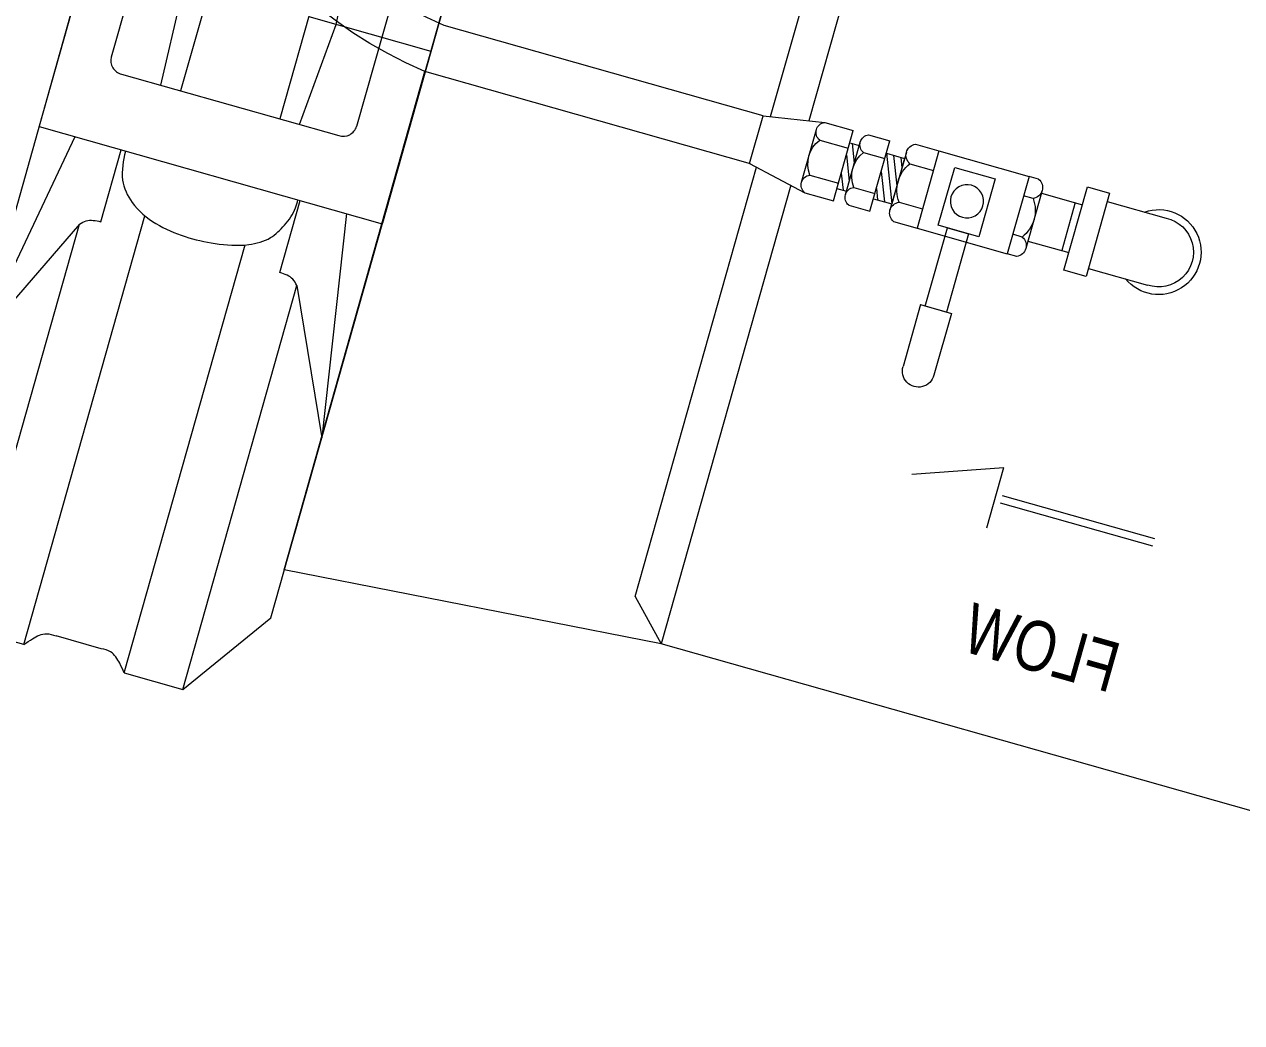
# Model space of a CAD drawing. Header units: inches. Extents: x 0 to 766, y -245 to 236.
# Drawn here: x 56.3222 to 56.4984, y -194.9687 to -194.8243 of the extents above; entities that cross this region are included whole.
import ezdxf

# ---------------------------------------------------------------- set-up
doc = ezdxf.new("R2010")
doc.units = ezdxf.units.IN
doc.header["$MEASUREMENT"] = 0
doc.linetypes.add('SLD-Continua', pattern=[0])
for name, color, linetype, lineweight in [('000 SOS 911 - ACCES. ACI', 125, 'Continuous', 0), ('000 SOS 911 - ACCESORIOS ACI', 3, 'Continuous', 20), ('000 SOS 911 TEXTOS ACI', 7, 'Continuous', 9), ('000 SOS 911 TUBERIA', 30, 'Continuous', 20), ('000 SOS 911 TUBERIA ACI', 1, 'Continuous', 25)]:
    doc.layers.add(name, color=color, linetype=linetype, lineweight=lineweight)
doc.styles.add('ARIAL', font='arial.ttf')
doc.styles.add('PIPE', font='ARIALN.TTF', dxfattribs={"width": 0.8})

# ---------------------------------------------------------------- blocks, each defined once
blk = doc.blocks.new('SOS 911 Acople')
at = {"layer": '000 SOS 911 TUBERIA', "linetype": 'Continuous'}
for p, q in [((-0.1298529879422858, -0.012444032356143), (-0.1121672452427447, 0)), ((-0.1121672452427447, 0), (0.03403950831852853, 0)), ((-0.04989230574574322, -0.012444032356143), (-0.07654280634596944, 0)), ((-0.03413330612238497, -0.00704655796289444), (-0.07654280634596944, 0)), ((-0.03413330612238497, 0), (-0.03413330612238497, -0.06794237159192562)), ((0.1121672452427447, 0), (-0.03403950890060514, 0)), ((0, -0.02408778481185436), (0, 0)), ((0.03413330612238497, 0), (0.03413330612238497, -0.06794237159192562)), ((0.03413330612238497, -0.00704655796289444), (0.07654280634596944, 0)), ((0.04989230574574322, -0.012444032356143), (0.07654280634596944, 0)), ((0.1298529879422858, -0.012444032356143), (0.1121672452427447, 0)), ((0.01762642047833651, -0.009626243263483047), (-0.01762642047833651, -0.009626243263483047)), ((-0.1298529879422858, -0.02401186525821686), (-0.1298529879422858, -0.012444032356143)), ((-0.1298529879422858, -0.012444032356143), (-0.04989230574574322, -0.012444032356143)), ((-0.02023848460521549, -0.01237427070736885), (-0.02023848460521549, -0.05544336326420307)), ((0.02023848448880017, -0.01237427070736885), (0.02023848448880017, -0.05544336326420307)), ((0.1298529879422858, -0.012444032356143), (0.04989230574574322, -0.012444032356143)), ((0.1298529879422858, -0.02401186525821686), (0.1298529879422858, -0.012444032356143)), ((-0.04835841490421444, -0.01624399051070213), (-0.03413330612238497, -0.01624645479023457)), ((0.04969363426789641, -0.01624645479023457), (0.03629806602839381, -0.01624645479023457)), ((-0.02023848460521549, -0.02020060643553734), (-0.0001092336606234312, -0.01919126696884632)), ((-0.0001092336606234312, -0.01919126696884632), (0.02023848448880017, -0.02010910585522652)), ((-0.1298529879422858, -0.02401186525821686), (-0.04497951129451394, -0.02401186525821686)), ((0.02023848448880017, -0.02408778481185436), (-0.02023848460521549, -0.02408778481185436)), ((0.008502419921569526, -0.02408778481185436), (0.008502419921569526, -0.04372984915971756)), ((0.009788932744413614, -0.02408778481185436), (0.01361221505794674, -0.04372984915971756)), ((0.01245168619789183, -0.02408778481185436), (0.01607680763117969, -0.04372984915971756)), ((0.01516457495745271, -0.02408778481185436), (0.01893119106534868, -0.04372984915971756)), ((0.01734216464683414, -0.02408778481185436), (0.02023848448880017, -0.03858864679932594)), ((0.04969363426789641, -0.02490891702473164), (0.03629806602839381, -0.02490891702473164)), ((0.04993774159811437, -0.02471447363495827), (0.05011754087172449, -0.02563819289207458)), ((0.1298529879422858, -0.02401186525821686), (0.0506302104331553, -0.02401186525821686)), ((0.05246373370755464, -0.02401186525821686), (0.05628701590467244, -0.0436539314687252)), ((0.05512648704461753, -0.02401186525821686), (0.05875160859432071, -0.0436539314687252)), ((0.05783937592059374, -0.02401186525821686), (0.06160599191207439, -0.0436539314687252)), ((0.06015342648606747, -0.02401186525821686), (0.06397670821752399, -0.0436539314687252)), ((0.06281617993954569, -0.02401186525821686), (0.06644130148924887, -0.0436539314687252)), ((0.0655290688155219, -0.02401186525821686), (0.06929568469058722, -0.0436539314687252)), ((0.06770665827207267, -0.02401186525821686), (0.07018077466636896, -0.03639890253543854)), ((0.07018077466636896, -0.02401186525821686), (0.07018077466636896, -0.04393050633370876)), ((-0.1265876331599429, -0.03845322132110596), (-0.1265876331599429, -0.02948915027081966)), ((0.1265876325778663, -0.03845322132110596), (0.1265876325778663, -0.02948915027081966)), ((0.008502419921569526, -0.03117292188107967), (0.01092646887991577, -0.04372984915971756)), ((0.05213519569952041, -0.03600386716425419), (0.05362426256760955, -0.0436539314687252)), ((-0.1298529879422858, -0.04393050633370876), (-0.1298529879422858, -0.05549833923578262)), ((-0.1298529879422858, -0.04393050633370876), (-0.04512835608329624, -0.04393050633370876)), ((0.02023848448880017, -0.04372984915971756), (-0.02023848460521549, -0.04372984915971756)), ((0, -0.04372984915971756), (0, -0.06794237159192562)), ((0.04969363426789641, -0.04303345456719398), (0.03629806602839381, -0.04303345456719398)), ((0.1298529879422858, -0.04393050633370876), (0.0506302104331553, -0.04393050633370876)), ((0.1298529879422858, -0.04393050633370876), (0.1298529879422858, -0.05549833923578262)), ((-0.02023848460521549, -0.04766764864325523), (0, -0.04917558096349239)), ((0, -0.04917558096349239), (0.02023848448880017, -0.04777530208230019)), ((-0.04835841490421444, -0.05169838108122349), (-0.03413330612238497, -0.05169591680169106)), ((0.04969363426789641, -0.05169591680169106), (0.03629806602839381, -0.05169591680169106)), ((-0.1298529879422858, -0.05549833923578262), (-0.1121672452427447, -0.06794237159192562)), ((-0.1298529879422858, -0.05549833923578262), (-0.04989230574574322, -0.05549833923578262)), ((-0.04989230574574322, -0.05549833923578262), (-0.07654280634596944, -0.06794237159192562)), ((0.1298529879422858, -0.05549833923578262), (0.04989230574574322, -0.05549833923578262)), ((0.04989230574574322, -0.05549833923578262), (0.07654280634596944, -0.06794237159192562)), ((0.1298529879422858, -0.05549833923578262), (0.1121672452427447, -0.06794237159192562)), ((0.01762642047833651, -0.05819139070808887), (-0.01762642047833651, -0.05819139070808887)), ((-0.03413330612238497, -0.06089581549167633), (-0.07654280634596944, -0.06794237159192562)), ((0.03413330612238497, -0.06089581549167633), (0.07654280634596944, -0.06794237159192562)), ((-0.1121672452427447, -0.06794237159192562), (0.03403950831852853, -0.06794237159192562)), ((0.09545867214910686, -0.06794237159192562), (-0.09545867261476815, -0.06794237159192562)), ((-0.06105379748623818, -0.06794237159192562), (0.06105379748623818, -0.06794237159192562)), ((0.1121672452427447, -0.06794237159192562), (-0.03403950890060514, -0.06794237159192562))]:
    blk.add_line(p, q, dxfattribs=at)
for centre, radius, start, end in [((-0.01757074019405991, -0.01229459792375565), 0.002668934040082338, 91.19541037805496, 181.7106491909971), ((0.01757074019405991, -0.01229459792375565), 0.002668934040082338, 358.2893508090028, 88.80458962194506), ((0.03954862954560667, -0.0205776859074831), 0.00541532352353786, 126.8880121082305, 233.1119878917695), ((0.04644307063426822, -0.0205776859074831), 0.00541532352353786, 306.8880121082305, 53.1119878917695), ((0.05418423633091152, -0.03397118672728539), 0.0200509300802738, 153.130333664081, 206.869666335919), ((0.03494247864000499, -0.03397118672728539), 0.01731246090936202, 328.4358066204804, 31.56419337951955), ((0.03954862954560667, -0.04736468568444252), 0.00541532352353786, 126.8880121082305, 233.1119878917695), ((0.04644307063426822, -0.04736468568444252), 0.00541532352353786, 306.8880121082305, 53.1119878917695), ((-0.01757074019405991, -0.05552303604781628), 0.002668934040082338, 178.2893508090028, 268.8045896219451), ((0.01757074019405991, -0.05552303604781628), 0.002668934040082338, 271.195410378055, 1.710649190997157)]:
    blk.add_arc(centre, radius, start, end, dxfattribs=at)
for points, knots in [([(-0.04989230574574322, -0.012444032356143), (-0.04954593873117119, -0.01277336850762367), (-0.04850075708236545, -0.01376715674996376), (-0.04841545107774436, -0.01525153033435345), (-0.04835841490421444, -0.01624399051070213)], [0, 0, 0, 0, 0.0009696573335736, 0.0029259951479319, 0.0029259951479319, 0.0029259951479319, 0.0029259951479319]), ([(0.04989230574574322, -0.012444032356143), (0.04954593873117119, -0.01277336850762367), (0.04850075650028884, -0.01376715674996376), (0.04841545107774436, -0.01525153033435345), (0.04835841502062976, -0.01624399051070213)], [0, 0, 0, 0, 0.0009696573335736, 0.0029259951479319, 0.0029259951479319, 0.0029259951479319, 0.0029259951479319]), ([(-0.03413330612238497, -0.01708303205668926), (-0.03602297301404178, -0.01721315085887909), (-0.03949325636494905, -0.01745210960507393), (-0.04385908169206232, -0.02113009802997112), (-0.04609187063761055, -0.02639933489263058), (-0.04689749551471323, -0.03238531015813351), (-0.04656161624006927, -0.0385265089571476), (-0.04543334746267647, -0.04398566856980324), (-0.04290645790752023, -0.04826917126774788), (-0.03939219552557915, -0.05021076090633869), (-0.03650282986927778, -0.05132995918393135), (-0.03465609031263739, -0.05125904642045498), (-0.03413330612238497, -0.05123897269368172)], [0, 0, 0, 0, 0.0038419458992194, 0.0070555507413134, 0.0112532790334488, 0.0154705843184527, 0.0195311179636959, 0.0239903920565881, 0.0270000561067109, 0.0294633729161769, 0.0322036195170776, 0.0332856486347745, 0.0332856486347745, 0.0332856486347745, 0.0332856486347745]), ([(-0.1298529879422858, -0.02401186525821686), (-0.1293391386279836, -0.02444347180426121), (-0.1281205728882924, -0.02546700276434422), (-0.1264810627326369, -0.02725101821124554), (-0.1265571865951642, -0.02884973771870136), (-0.1265876331599429, -0.02948915027081966)], [0, 0, 0, 0, 0.0014132095522861, 0.0033513506183811, 0.0046431937077775, 0.0046431937077775, 0.0046431937077775, 0.0046431937077775]), ([(0.1298529879422858, -0.02401186525821686), (0.1293391386279836, -0.02444347180426121), (0.1281205730047077, -0.02546700276434422), (0.1264810627326369, -0.02725101821124554), (0.1265571865951642, -0.02884973771870136), (0.1265876325778663, -0.02948915027081966)], [0, 0, 0, 0, 0.0014132095522861, 0.0033513506183811, 0.0046431937077775, 0.0046431937077775, 0.0046431937077775, 0.0046431937077775]), ([(-0.1298529879422858, -0.04393050633370876), (-0.1293391386279836, -0.04349889978766441), (-0.1281205728882924, -0.04247536882758141), (-0.1264810627326369, -0.04069135338068008), (-0.1265571865951642, -0.03909263387322426), (-0.1265876331599429, -0.03845322132110596)], [0, 0, 0, 0, 0.0014132095522861, 0.0033513506183811, 0.0046431937077775, 0.0046431937077775, 0.0046431937077775, 0.0046431937077775]), ([(0.1298529879422858, -0.04393050633370876), (0.1293391386279836, -0.04349889978766441), (0.1281205730047077, -0.04247536882758141), (0.1264810627326369, -0.04069135338068008), (0.1265571865951642, -0.03909263387322426), (0.1265876325778663, -0.03845322132110596)], [0, 0, 0, 0, 0.0014132095522861, 0.0033513506183811, 0.0046431937077775, 0.0046431937077775, 0.0046431937077775, 0.0046431937077775]), ([(-0.04989230574574322, -0.05549833923578262), (-0.04954593873117119, -0.05516900308430195), (-0.04850075708236545, -0.05417521484196186), (-0.04841545107774436, -0.05269084125757217), (-0.04835841490421444, -0.05169838108122349)], [0, 0, 0, 0, 0.0009696573335736, 0.0029259951478764, 0.0029259951478764, 0.0029259951478764, 0.0029259951478764]), ([(0.04989230574574322, -0.05549833923578262), (0.04954593873117119, -0.05516900308430195), (0.04850075650028884, -0.05417521484196186), (0.04841545107774436, -0.05269084125757217), (0.04835841502062976, -0.05169838108122349)], [0, 0, 0, 0, 0.0009696573335736, 0.0029259951478764, 0.0029259951478764, 0.0029259951478764, 0.0029259951478764])]:
    blk.add_open_spline(points, degree=3, knots=knots, dxfattribs=at)
blk = doc.blocks.new('Acople Bomba ACI')
at = {"layer": '000 SOS 911 TUBERIA', "linetype": 'SLD-Continua', "xscale": 0.7909611757049978, "yscale": 0.7909611757049978, "zscale": 0.7909611757049978, "rotation": 89.99999999999999}
blk.add_blockref('SOS 911 Acople', (0, 0), dxfattribs=at)
blk = doc.blocks.new('000 SOS911 - MEDIDOR DE CAUDAL')
at = {"layer": '000 SOS 911 - ACCES. ACI'}
for p, q in [((2233.690372176797, 2387.514309719655, 6.180562451e-07), (2233.690372176797, 2387.446090130586, 6.180562451e-07)), ((2233.690372176564, 2387.514309719655, 6.180562451e-07), (2233.690372176564, 2387.446090130586, 6.180562451e-07)), ((2233.684884785304, 2387.445155570734, 6.180562451e-07), (2233.684884785304, 2387.508716306168, 6.180562451e-07)), ((2233.684884785304, 2387.445155570734, 6.180562451e-07), (2233.684884785304, 2387.508716306168, 6.180562451e-07)), ((2233.731755056747, 2387.447833352241, 6.180562451e-07), (2233.735090360956, 2387.447833352241, 6.180562451e-07)), ((2233.731755056747, 2387.435302114564, 6.180562451e-07), (2233.731755056747, 2387.447833352241, 6.180562451e-07)), ((2233.731755056514, 2387.447833352241, 6.180562451e-07), (2233.735090360956, 2387.447833352241, 6.180562451e-07)), ((2233.731755056514, 2387.435302114564, 6.180562451e-07), (2233.731755056514, 2387.447833352241, 6.180562451e-07)), ((2233.735090360956, 2387.447833352241, 6.180562451e-07), (2233.735090360956, 2387.435302114564, 6.180562451e-07)), ((2233.735090360956, 2387.447833352241, 6.180562451e-07), (2233.735090360956, 2387.435302114564, 6.180562451e-07)), ((2233.683811611824, 2387.444972798678, 6.180562451e-07), (2233.692632689818, 2387.446475118849, 6.180562451e-07)), ((2233.683811611824, 2387.444972798678, 6.180562451e-07), (2233.692632689818, 2387.446475118849, 6.180562451e-07)), ((2233.692632689818, 2387.446475118849, 6.180562451e-07), (2233.696938757764, 2387.446475118849, 6.180562451e-07)), ((2233.692632689818, 2387.446475118849, 6.180562451e-07), (2233.696938757764, 2387.446475118849, 6.180562451e-07)), ((2233.696938757764, 2387.435904071185, 6.180562451e-07), (2233.696938757764, 2387.446475118849, 6.180562451e-07)), ((2233.696938757764, 2387.43590407491, 6.180562451e-07), (2233.696938757764, 2387.446475118849, 6.180562451e-07)), ((2233.699238832204, 2387.446475118849, 6.180562451e-07), (2233.702435053515, 2387.446475118849, 6.180562451e-07)), ((2233.699238832204, 2387.446475118849, 6.180562451e-07), (2233.702435053515, 2387.446475118849, 6.180562451e-07)), ((2233.702435053515, 2387.435904071185, 6.180562451e-07), (2233.702435053515, 2387.446475118849, 6.180562451e-07)), ((2233.702435053515, 2387.43590407491, 6.180562451e-07), (2233.702435053515, 2387.446475118849, 6.180562451e-07)), ((2233.706136427333, 2387.44700367235, 6.180562451e-07), (2233.709652270752, 2387.44700367235, 6.180562451e-07)), ((2233.706136427333, 2387.44700367235, 6.180562451e-07), (2233.709652270752, 2387.44700367235, 6.180562451e-07)), ((2233.709652270752, 2387.44700367235, 6.180562451e-07), (2233.709652270752, 2387.435375523272, 6.180562451e-07)), ((2233.709652270752, 2387.44700367235, 6.180562451e-07), (2233.723213663071, 2387.44700367235, 6.180562451e-07)), ((2233.709652270752, 2387.44700367235, 6.180562451e-07), (2233.709652270752, 2387.435375523272, 6.180562451e-07)), ((2233.709652270752, 2387.44700367235, 6.180562451e-07), (2233.723213663071, 2387.44700367235, 6.180562451e-07)), ((2233.724640757756, 2387.44700367235, 6.180562451e-07), (2233.723213663071, 2387.44700367235, 6.180562451e-07)), ((2233.723213663071, 2387.44700367235, 6.180562451e-07), (2233.723213663071, 2387.435375523272, 6.180562451e-07)), ((2233.724640757756, 2387.44700367235, 6.180562451e-07), (2233.723213663071, 2387.44700367235, 6.180562451e-07)), ((2233.723213663071, 2387.44700367235, 6.180562451e-07), (2233.723213663071, 2387.435375523272, 6.180562451e-07)), ((2233.735090360956, 2387.446590867344, 6.180562451e-07), (2233.743962508373, 2387.446590867344, 6.180562451e-07)), ((2233.735090360956, 2387.446590867344, 6.180562451e-07), (2233.743962508373, 2387.446590867344, 6.180562451e-07)), ((2233.683811611824, 2387.437780065912, 6.180562451e-07), (2233.683811611824, 2387.444972798678, 6.180562451e-07)), ((2233.683811611824, 2387.437780065912, 6.180562451e-07), (2233.683811611824, 2387.444972798678, 6.180562451e-07)), ((2233.691761630101, 2387.437232628915, 6.180562451e-07), (2233.691761630101, 2387.445146564844, 6.180562451e-07)), ((2233.691761629868, 2387.437232628915, 6.180562451e-07), (2233.691761629868, 2387.445146564844, 6.180562451e-07)), ((2233.696938757764, 2387.444604365605, 6.180562451e-07), (2233.698367772137, 2387.444604365605, 6.180562451e-07)), ((2233.696938757764, 2387.444604365605, 6.180562451e-07), (2233.698367772137, 2387.444604365605, 6.180562451e-07)), ((2233.697305901188, 2387.444604365605, 6.180562451e-07), (2233.698367772137, 2387.441960713345, 6.180562451e-07)), ((2233.697305901188, 2387.444604365605, 6.180562451e-07), (2233.698367772137, 2387.441960713345, 6.180562451e-07)), ((2233.698367772137, 2387.437232628915, 6.180562451e-07), (2233.698367772137, 2387.445146564844, 6.180562451e-07)), ((2233.698367772137, 2387.437232628915, 6.180562451e-07), (2233.698367772137, 2387.445146564844, 6.180562451e-07)), ((2233.702435053515, 2387.444604365605, 6.180562451e-07), (2233.705178261248, 2387.444604365605, 6.180562451e-07)), ((2233.702435053515, 2387.444604365605, 6.180562451e-07), (2233.705178261248, 2387.437774822566, 6.180562451e-07)), ((2233.702435053515, 2387.444604365605, 6.180562451e-07), (2233.705178261248, 2387.444604365605, 6.180562451e-07)), ((2233.702435053515, 2387.444604365605, 6.180562451e-07), (2233.705178261248, 2387.437774822566, 6.180562451e-07)), ((2233.703527579529, 2387.444604365605, 6.180562451e-07), (2233.705178261248, 2387.440494798574, 6.180562451e-07)), ((2233.703527579529, 2387.444604365605, 6.180562451e-07), (2233.705178261248, 2387.440494798574, 6.180562451e-07)), ((2233.704620105543, 2387.444604365605, 6.180562451e-07), (2233.705178261248, 2387.443214772719, 6.180562451e-07)), ((2233.704620105543, 2387.444604365605, 6.180562451e-07), (2233.705178261248, 2387.443214772719, 6.180562451e-07)), ((2233.705178261248, 2387.445542263317, 6.180562451e-07), (2233.705178261248, 2387.436836932305, 6.180562451e-07)), ((2233.705178261248, 2387.445542263317, 6.180562451e-07), (2233.705178261248, 2387.436836932305, 6.180562451e-07)), ((2233.705178261248, 2387.444604365605, 6.180562451e-07), (2233.705178261248, 2387.437774822566, 6.180562451e-07)), ((2233.705178261248, 2387.444604365605, 6.180562451e-07), (2233.705178261248, 2387.437774822566, 6.180562451e-07)), ((2233.706136427333, 2387.44408085056, 6.180562451e-07), (2233.709652270752, 2387.44408085056, 6.180562451e-07)), ((2233.706136427333, 2387.44408085056, 6.180562451e-07), (2233.709652270752, 2387.44408085056, 6.180562451e-07)), ((2233.712503681055, 2387.445324529413, 6.180562451e-07), (2233.718592107159, 2387.445324529413, 6.180562451e-07)), ((2233.712503681055, 2387.436629578921, 6.180562451e-07), (2233.712503681055, 2387.445324529413, 6.180562451e-07)), ((2233.712503681055, 2387.445324529413, 6.180562451e-07), (2233.718592107159, 2387.445324529413, 6.180562451e-07)), ((2233.712503681055, 2387.436629578921, 6.180562451e-07), (2233.712503681055, 2387.445324529413, 6.180562451e-07)), ((2233.718592107159, 2387.445324529413, 6.180562451e-07), (2233.718592107159, 2387.436629578921, 6.180562451e-07)), ((2233.718592107159, 2387.445324529413, 6.180562451e-07), (2233.718592107159, 2387.436629578921, 6.180562451e-07)), ((2233.724640757756, 2387.44408085056, 6.180562451e-07), (2233.723213663071, 2387.44408085056, 6.180562451e-07)), ((2233.724640757756, 2387.44408085056, 6.180562451e-07), (2233.723213663071, 2387.44408085056, 6.180562451e-07)), ((2233.725598923725, 2387.445542263317, 6.180562451e-07), (2233.725598923725, 2387.436836932305, 6.180562451e-07)), ((2233.725598923725, 2387.445542263317, 6.180562451e-07), (2233.725598923725, 2387.436836932305, 6.180562451e-07)), ((2233.725598923725, 2387.445171218816, 6.180562451e-07), (2233.731755056747, 2387.445171218816, 6.180562451e-07)), ((2233.725598923725, 2387.445171218816, 6.180562451e-07), (2233.731755056514, 2387.445171218816, 6.180562451e-07)), ((2233.730682477683, 2387.445171218816, 6.180562451e-07), (2233.730682477683, 2387.437964246127, 6.180562451e-07)), ((2233.730682477683, 2387.445171218816, 6.180562451e-07), (2233.730682477683, 2387.437964246127, 6.180562451e-07)), ((2233.692632689818, 2387.443818007115, 6.180562451e-07), (2233.696938757764, 2387.443818007115, 6.180562451e-07)), ((2233.692632689818, 2387.443818007115, 6.180562451e-07), (2233.696938757764, 2387.443818007115, 6.180562451e-07)), ((2233.696938757764, 2387.442798443589, 6.180562451e-07), (2233.698367772137, 2387.4392407392, 6.180562451e-07)), ((2233.696938757764, 2387.442798443589, 6.180562451e-07), (2233.698367772137, 2387.4392407392, 6.180562451e-07)), ((2233.699238832204, 2387.443818007115, 6.180562451e-07), (2233.702435053515, 2387.443818007115, 6.180562451e-07)), ((2233.699238832204, 2387.443818007115, 6.180562451e-07), (2233.702435053515, 2387.443818007115, 6.180562451e-07)), ((2233.702435053515, 2387.441884395185, 6.180562451e-07), (2233.704085735118, 2387.437774822566, 6.180562451e-07)), ((2233.702435053515, 2387.441884395185, 6.180562451e-07), (2233.704085735118, 2387.437774822566, 6.180562451e-07)), ((2233.692632689818, 2387.438561182919, 6.180562451e-07), (2233.696938757764, 2387.438561182919, 6.180562451e-07)), ((2233.692632689818, 2387.438561182919, 6.180562451e-07), (2233.696938757764, 2387.438561182919, 6.180562451e-07)), ((2233.696938757764, 2387.440078465718, 6.180562451e-07), (2233.697864056893, 2387.437774822566, 6.180562451e-07)), ((2233.696938757764, 2387.440078465718, 6.180562451e-07), (2233.697864056893, 2387.437774822566, 6.180562451e-07)), ((2233.699238832204, 2387.438561182919, 6.180562451e-07), (2233.702435053515, 2387.438561182919, 6.180562451e-07)), ((2233.699238832204, 2387.438561182919, 6.180562451e-07), (2233.702435053515, 2387.438561182919, 6.180562451e-07)), ((2233.702435053515, 2387.43931382567, 6.180562451e-07), (2233.703053220387, 2387.437774822566, 6.180562451e-07)), ((2233.702435053515, 2387.43931382567, 6.180562451e-07), (2233.703053220387, 2387.437774822566, 6.180562451e-07)), ((2233.634970453547, 2387.362917855832, 6.180562451e-07), (2233.634970453547, 2387.437820155624, 6.180562451e-07)), ((2233.634970453547, 2387.437820155624, 6.180562451e-07), (2233.634970453547, 2387.417707026455, 6.180562451e-07)), ((2233.634970453547, 2387.362917855832, 6.180562451e-07), (2233.634970453547, 2387.437820151898, 6.180562451e-07)), ((2233.634970453547, 2387.437820151898, 6.180562451e-07), (2233.634970453547, 2387.417707026455, 6.180562451e-07)), ((2233.683811611824, 2387.437780065912, 6.180562451e-07), (2233.692632689818, 2387.435904071185, 6.180562451e-07)), ((2233.683811611824, 2387.437780065912, 6.180562451e-07), (2233.692632689818, 2387.43590407491, 6.180562451e-07)), ((2233.684884785304, 2387.373046638894, 6.180562451e-07), (2233.684884785304, 2387.437551832277, 6.180562451e-07)), ((2233.684884785304, 2387.373046638894, 6.180562451e-07), (2233.684884785304, 2387.437551832277, 6.180562451e-07)), ((2233.696938757764, 2387.437774822566, 6.180562451e-07), (2233.698367772137, 2387.437774822566, 6.180562451e-07)), ((2233.696938757764, 2387.437774822566, 6.180562451e-07), (2233.698367772137, 2387.437774822566, 6.180562451e-07)), ((2233.702435053515, 2387.437774822566, 6.180562451e-07), (2233.705178261248, 2387.437774822566, 6.180562451e-07)), ((2233.702435053515, 2387.437774822566, 6.180562451e-07), (2233.705178261248, 2387.437774822566, 6.180562451e-07)), ((2233.706136427333, 2387.4382983432, 6.180562451e-07), (2233.709652270752, 2387.4382983432, 6.180562451e-07)), ((2233.706136427333, 2387.4382983432, 6.180562451e-07), (2233.709652270752, 2387.4382983432, 6.180562451e-07)), ((2233.724640757756, 2387.4382983432, 6.180562451e-07), (2233.723213663071, 2387.4382983432, 6.180562451e-07)), ((2233.724640757756, 2387.4382983432, 6.180562451e-07), (2233.723213663071, 2387.4382983432, 6.180562451e-07)), ((2233.725598923725, 2387.437964246127, 6.180562451e-07), (2233.731755056747, 2387.437964246127, 6.180562451e-07)), ((2233.725598923725, 2387.437964246127, 6.180562451e-07), (2233.731755056514, 2387.437964246127, 6.180562451e-07)), ((2233.690372176797, 2387.436384823623, 6.180562451e-07), (2233.690372176797, 2387.36745322727, 6.180562451e-07)), ((2233.690372176564, 2387.436384823623, 6.180562451e-07), (2233.690372176564, 2387.36745322727, 6.180562451e-07)), ((2233.692632689818, 2387.43590407491, 6.180562451e-07), (2233.696938757764, 2387.43590407491, 6.180562451e-07)), ((2233.692632689818, 2387.435904071185, 6.180562451e-07), (2233.696938757764, 2387.435904071185, 6.180562451e-07)), ((2233.699238832204, 2387.43590407491, 6.180562451e-07), (2233.702435053515, 2387.43590407491, 6.180562451e-07)), ((2233.699238832204, 2387.435904071185, 6.180562451e-07), (2233.702435053515, 2387.435904071185, 6.180562451e-07)), ((2233.706136427333, 2387.435375523272, 6.180562451e-07), (2233.709652270752, 2387.435375523272, 6.180562451e-07)), ((2233.706136427333, 2387.435375523272, 6.180562451e-07), (2233.709652270752, 2387.435375523272, 6.180562451e-07)), ((2233.709652270752, 2387.435375523272, 6.180562451e-07), (2233.723213663071, 2387.435375523272, 6.180562451e-07)), ((2233.709652270752, 2387.435375523272, 6.180562451e-07), (2233.723213663071, 2387.435375523272, 6.180562451e-07)), ((2233.718592107159, 2387.436629578921, 6.180562451e-07), (2233.712503681055, 2387.436629578921, 6.180562451e-07)), ((2233.718592107159, 2387.436629578921, 6.180562451e-07), (2233.712503681055, 2387.436629578921, 6.180562451e-07)), ((2233.713868411586, 2387.436629578921, 6.180562451e-07), (2233.717060474774, 2387.436629578921, 6.180562451e-07)), ((2233.713868411586, 2387.424884042221, 6.180562451e-07), (2233.713868411586, 2387.436629578921, 6.180562451e-07)), ((2233.713868411586, 2387.436629578921, 6.180562451e-07), (2233.717060474774, 2387.436629578921, 6.180562451e-07)), ((2233.713868411586, 2387.424884042221, 6.180562451e-07), (2233.713868411586, 2387.436629578921, 6.180562451e-07)), ((2233.717060474774, 2387.436629578921, 6.180562451e-07), (2233.717060474774, 2387.424884042221, 6.180562451e-07)), ((2233.717060474774, 2387.436629578921, 6.180562451e-07), (2233.717060474774, 2387.424884042221, 6.180562451e-07)), ((2233.724640757756, 2387.435375523272, 6.180562451e-07), (2233.723213663071, 2387.435375523272, 6.180562451e-07)), ((2233.724640757756, 2387.435375523272, 6.180562451e-07), (2233.723213663071, 2387.435375523272, 6.180562451e-07)), ((2233.735090360956, 2387.435302114564, 6.180562451e-07), (2233.731755056747, 2387.435302114564, 6.180562451e-07)), ((2233.735090360956, 2387.435302114564, 6.180562451e-07), (2233.731755056514, 2387.435302114564, 6.180562451e-07)), ((2233.735090360956, 2387.436544603187, 6.180562451e-07), (2233.743962508373, 2387.436544603187, 6.180562451e-07)), ((2233.735090360956, 2387.436544603187, 6.180562451e-07), (2233.743962508373, 2387.436544603187, 6.180562451e-07)), ((2233.713148748132, 2387.424884042221, 6.180562451e-07), (2233.717780138112, 2387.424884042221, 6.180562451e-07)), ((2233.713148748132, 2387.424884042221, 6.180562451e-07), (2233.713148748132, 2387.415590711388, 6.180562451e-07)), ((2233.713148748132, 2387.424884042221, 6.180562451e-07), (2233.717780138112, 2387.424884042221, 6.180562451e-07)), ((2233.713148748132, 2387.424884042221, 6.180562451e-07), (2233.713148748132, 2387.415590711388, 6.180562451e-07)), ((2233.717060474774, 2387.424884042221, 6.180562451e-07), (2233.713868411586, 2387.424884042221, 6.180562451e-07)), ((2233.717060474774, 2387.424884042221, 6.180562451e-07), (2233.713868411586, 2387.424884042221, 6.180562451e-07)), ((2233.717780138112, 2387.424884042221, 6.180562451e-07), (2233.717780138112, 2387.415590711388, 6.180562451e-07)), ((2233.717780138112, 2387.424884042221, 6.180562451e-07), (2233.717780138112, 2387.415590711388, 6.180562451e-07)), ((2233.718628414653, 2387.400959715697, 6.180562451e-07), (2233.731150891262, 2387.405496910665, 6.180562451e-07)), ((2233.718628414653, 2387.400959715697, 6.180562451e-07), (2233.731150891262, 2387.405496910665, 6.180562451e-07)), ((2233.731150891262, 2387.396422522593, 6.180562451e-07), (2233.731150891262, 2387.405496910665, 6.180562451e-07)), ((2233.731150891262, 2387.396422522593, 6.180562451e-07), (2233.731150891262, 2387.405496910665, 6.180562451e-07)), ((2233.754984669832, 2387.401504235792, 6.180562451e-07), (2233.732067613725, 2387.401504235792, 6.180562451e-07)), ((2233.754984669832, 2387.401504235792, 6.180562451e-07), (2233.732067613725, 2387.401504235792, 6.180562451e-07)), ((2233.754984669832, 2387.400415199328, 6.180562451e-07), (2233.732067613725, 2387.400415199328, 6.180562451e-07)), ((2233.754984669832, 2387.400415199328, 6.180562451e-07), (2233.732067613725, 2387.400415199328, 6.180562451e-07)), ((2233.684884785304, 2387.373046638894, 6.180562451e-07), (2233.690372176797, 2387.36745322727, 6.180562451e-07)), ((2233.684884785304, 2387.373046638894, 6.180562451e-07), (2233.690372176564, 2387.36745322727, 6.180562451e-07)), ((2233.690372176797, 2387.36745322727, 6.180562451e-07), (2233.634970453547, 2387.362917855832, 6.180562451e-07)), ((2233.690372176564, 2387.36745322727, 6.180562451e-07), (2233.634970453547, 2387.362917855832, 6.180562451e-07)), ((2233.79859727619, 2387.36745322727, 6.180562451e-07), (2233.690372176797, 2387.36745322727, 6.180562451e-07)), ((2233.79859727619, 2387.36745322727, 6.180562451e-07), (2233.690372176564, 2387.36745322727, 6.180562451e-07))]:
    blk.add_line(p, q, dxfattribs=at)
at = {"layer": '000 SOS 911 - ACCES. ACI', "color": 1}
for p, q in [((2233.683811611824, 2387.444972798678, 6.180562451e-07), (2233.635854958303, 2387.444972798678, 6.180562451e-07)), ((2233.683811611824, 2387.444972798678, 6.180562451e-07), (2233.635854958303, 2387.444972798678, 6.180562451e-07)), ((2233.68392506554, 2387.437780065912, 6.180562451e-07), (2233.634970453547, 2387.437820155624, 6.180562451e-07)), ((2233.68392506554, 2387.437780065912, 6.180562451e-07), (2233.634970453547, 2387.437820151898, 6.180562451e-07))]:
    blk.add_line(p, q, dxfattribs=at)
at = {"layer": '000 SOS 911 - ACCES. ACI', "color": 1, "extrusion": (0, 0, -1)}
for centre, major_axis, ratio, start_param, end_param in [((2233.642940223778, 2387.500896579105, 6.180562451e-07), (-0.04495638296103989, 0.04495638296103989), 0.9999999999991509, 4.052675814953827, 6.952881469937781), ((2233.643177787054, 2387.500675105009, 6.180562451e-07), (0.0397263858403982, 0.0397263858403982), 0.9999997433449735, 2.486908431837243, 5.497787015454608), ((2233.643177787054, 2387.500675103146, 6.180562451e-07), (-0.039726380806002, 0.039726380806002), 0.9999999999972952, 4.057704884448031, 7.068583470581423)]:
    blk.add_ellipse(centre, major_axis=major_axis, ratio=ratio, start_param=start_param, end_param=end_param, dxfattribs=at)
at = {"layer": '000 SOS 911 - ACCES. ACI', "color": 1, "extrusion": (0, 0, -0.9999999999999998)}
blk.add_ellipse((2233.642940223778, 2387.500896579105, 6.180562451e-07), major_axis=(-0.0449563843443685, 0.0449563843443685), ratio=0.9999999382117568, start_param=4.052675847591797, end_param=6.952881499489262, dxfattribs=at)
at = {"layer": '000 SOS 911 - ACCES. ACI', "extrusion": (0, 0, -0.9999999999999998)}
for centre, major_axis, ratio, start_param, end_param in [((2233.744229765472, 2387.441567734334, 6.180562451e-07), (-0.0043439806239744, 0.0043439806239744), 0.9999999999999997, 0.1719326738421876, 4.540456306542502), ((2233.693210326114, 2387.445146564844, 6.180562451e-07), (0.001024382860321, 0.001024382860321), 0.9999999999844902, 2.766324207295559, 5.087657426620627), ((2233.706771827166, 2387.445542263317, 6.180562451e-07), (0.0011268211463521, 0.0011268211463521), 0.9999999999664521, 2.766324207298439, 5.087657426642496), ((2233.72400535804, 2387.445542263317, 6.180562451e-07), (-0.0011268211463779, 0.0011268211463779), 0.9999999999664521, 1.195527880569803, 3.516861099848433), ((2233.72400535804, 2387.445542263317, 6.180562451e-07), (-0.0011268219659242, 0.0011268219659242), 0.9999985342740868, 1.195528584541346, 3.516861861570362), ((2233.715538681231, 2387.441091971922, 6.180562451e-07), (-0.0017008390859701, 0.0017008390859701), 1, 6.283185272956677, 12.56637058013626), ((2233.706771827166, 2387.436836932305, 6.180562451e-07), (0.0011268211463359, 0.0011268211463359), 0.9999999999999998, 2.766324207313435, 5.087657426661047), ((2233.72400535804, 2387.436836932305, 6.180562451e-07), (-0.0011268219659242, 0.0011268219659242), 0.9999985342740868, 1.195528584541346, 3.516861861570362), ((2233.715464443297, 2387.415545717332, 6.180562451e-07), (-0.0016377537800522, 0.0016377537800522), 0.9999987062727416, 2.336767047655419, 5.517213292590967)]:
    blk.add_ellipse(centre, major_axis=major_axis, ratio=ratio, start_param=start_param, end_param=end_param, dxfattribs=at)
at = {"layer": '000 SOS 911 - ACCES. ACI', "extrusion": (0, 0, -1)}
for centre, major_axis, ratio, start_param, end_param in [((2233.744229765472, 2387.441567734334, 6.180562451e-07), (-0.0043439808143375, 0.0043439808143375), 1, 0.1719327117094326, 4.540456268675256), ((2233.693210326231, 2387.445146564844, 6.180562451e-07), (0.001024383904631, 0.001024383904631), 0.9999983877021492, 2.766323302705762, 5.08765671896943), ((2233.699816468267, 2387.445146564844, 6.180562451e-07), (0.0010243828603367, 0.0010243828603367), 0.9999999999630976, 2.766324207324248, 5.087657426613332), ((2233.699816468267, 2387.445146564844, 6.180562451e-07), (0.001024383904631, 0.001024383904631), 0.9999983877021492, 2.766323302705762, 5.08765671896943), ((2233.706771827166, 2387.445542263317, 6.180562451e-07), (0.0011268219993027, 0.0011268219993027), 0.9999985342739596, 2.766323445609181, 5.087656722638196), ((2233.744229765472, 2387.441567734334, 6.180562451e-07), (0.003556913725060399, 0.003556913725060399), 0.9999999999999994, -0.8385533239396584, 2.409349650734554), ((2233.744229765472, 2387.441567734334, 6.180562451e-07), (0.0035569135812203, 0.0035569135812203), 0.9999999999999991, -0.8385533184339262, 2.409349645228822), ((2233.710019508123, 2387.44118959688, 6.180562451e-07), (0.0034232783745358, 0.0034232783745358), 0.9999999999986379, 3.286969116564819, 4.567012517447622), ((2233.710019508123, 2387.44118959688, 6.180562451e-07), (0.003423278676112299, 0.003423278676112299), 0.999999760158848, 3.286969012135683, 4.567012381997643), ((2233.720757677199, 2387.44118959688, 6.180562451e-07), (-0.0034232783745358, 0.0034232783745358), 0.9999999999986379, 1.716172789731963, 2.996216190614767), ((2233.720757677199, 2387.44118959688, 6.180562451e-07), (-0.0034232787091945, 0.0034232787091945), 0.9999997601588637, 1.716172925181943, 2.996216295043904), ((2233.696162763264, 2387.44118959688, 6.180562451e-07), (-0.0031120712495789, 0.0031120712495789), 0.999999999996489, 4.857765443324964, 6.137808844199567), ((2233.696162763264, 2387.44118959688, 6.180562451e-07), (0.0031120714082912, 0.0031120714082912), 0.9999997361747118, 3.286969044997132, 4.567012325152086), ((2233.702768905417, 2387.44118959688, 6.180562451e-07), (-0.0031120712495789, 0.0031120712495789), 0.999999999996489, 4.857765443324964, 6.137808844199567), ((2233.702768905417, 2387.44118959688, 6.180562451e-07), (0.0031120714413734, 0.0031120714413734), 0.9999997361747311, 3.286969044997128, 4.567012325152083), ((2233.715538681231, 2387.441091971922, 6.180562451e-07), (0.0017008391730045, 0.0017008391730045), 0.9999999999958219, 4.712388980384689, 10.99557428756427), ((2233.693210326114, 2387.437232628915, 6.180562451e-07), (0.0010243828603213, 0.0010243828603213), 0.9999999999786072, 2.766324207337358, 5.087657426658517), ((2233.693210326231, 2387.437232628915, 6.180562451e-07), (-0.0010243827197756, 0.0010243827197756), 1, 4.337120691981055, 6.65845359558322), ((2233.699816468267, 2387.437232628915, 6.180562451e-07), (0.0010243828603151, 0.0010243828603151), 0.9999999999999999, 2.766324207344655, 5.087657426629827), ((2233.699816468267, 2387.437232628915, 6.180562451e-07), (-0.0010243827197756, 0.0010243827197756), 1, 4.337120691981055, 6.65845359558322), ((2233.706771827166, 2387.436836932305, 6.180562451e-07), (0.0011268219993027, 0.0011268219993027), 0.9999985342739596, 2.766323445609181, 5.087656722638196), ((2233.72400535804, 2387.436836932305, 6.180562451e-07), (-0.0011268211463617, 0.0011268211463617), 1, 1.195527880551251, 3.516861099833437), ((2233.715464443297, 2387.415545717332, 6.180562451e-07), (-0.0016377526459458, 0.0016377526459458), 0.999999999368298, 2.336767625004217, 5.517214008338564)]:
    blk.add_ellipse(centre, major_axis=major_axis, ratio=ratio, start_param=start_param, end_param=end_param, dxfattribs=at)
at = {"layer": '000 SOS 911 - ACCESORIOS ACI', "xscale": 0.9600000000000002, "yscale": 0.9600000000000002, "zscale": 0.9600000000000002}
blk.add_blockref('Acople Bomba ACI', (2233.583427327789, 2387.440881473462, 6.180562451e-07), dxfattribs=at)
at = {"layer": '000 SOS 911 - ACCES. ACI', "style": 'ARIAL', "text_generation_flag": 4}
for height, width, p in [(0.0072564516459011, 0.7700000000006069, (2233.754778437179, 2387.378304619792, 6.180562451e-07)), (0.0072564501315355, 0.7700001607117243, (2233.754778437179, 2387.378304621655, 6.180562451e-07))]:
    blk.add_text('FLOW', height=height, rotation=180, dxfattribs=dict(at, width=width)).set_placement(p)

msp = doc.modelspace()

# ---------------------------------------------------------------- block references
at = {"layer": '000 SOS 911 TUBERIA ACI', "rotation": 344.2139988296181}
msp.add_blockref('000 SOS911 - MEDIDOR DE CAUDAL', (-2742.502969618255, -1884.575999248547, -3.131884403292232e-06), dxfattribs=at)

# ---------------------------------------------------------------- next in the draw order: texts
at = {"layer": '000 SOS 911 TEXTOS ACI', "insert": (52.93661869064977, -194.9277861987877, -3.515312631363635e-07), "char_height": 0.15, "width": 4.489605178018168, "attachment_point": 1, "rotation": 344.2366324082495, "style": 'PIPE', "bg_fill": 3, "box_fill_scale": 2, "bg_fill_color": 256, "bg_fill_transparency": 0}
msp.add_mtext('{\\H1.66667x;NUEVA BOMBA CONTRA INCENDIOS  A INSTALAR  TIPO NO LISTADA 480GPM@130PSI}  ', dxfattribs=at)

doc.saveas('drawing.dxf')
